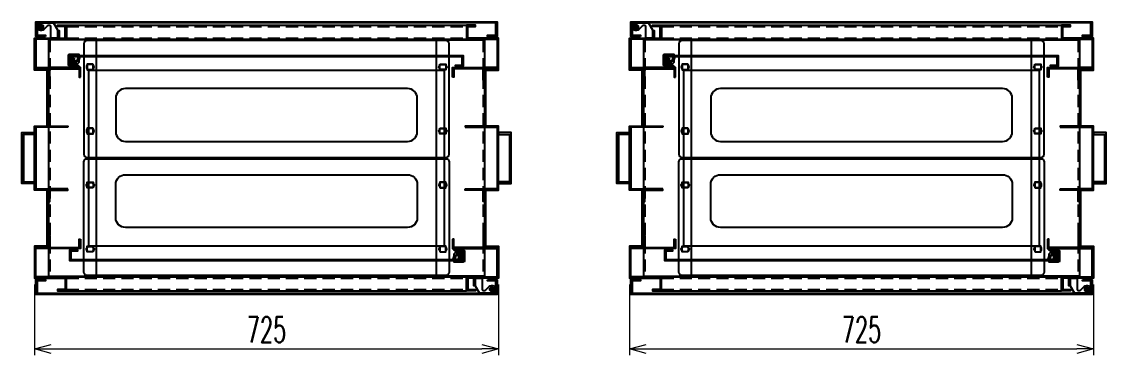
# Model space of a CAD drawing. Header units: millimetres. Extents: x -33730 to 17150, y -76829 to -27437.
# Drawn here: x -5829 to -4135, y -52197 to -51676 of the extents above; entities that cross this region are included whole.
import ezdxf

# ---------------------------------------------------------------- set-up
doc = ezdxf.new("R2010")
doc.units = ezdxf.units.MM
doc.header["$LTSCALE"] = 3
doc.linetypes.add('ACAD_ISO04W100', pattern=[30, 24, -3, 0, -3])
doc.linetypes.add('HIDDEN', pattern=[9.525, 6.35, -3.175])
for name, color, linetype in [('@.VISIBLE', 7, 'Continuous'), ('centerline', 6, 'ACAD_ISO04W100'), ('EQUIPMENT', 4, 'Continuous'), ('equipments', 2, 'Continuous'), ('S-DIM', 7, 'Continuous')]:
    doc.layers.add(name, color=color, linetype=linetype)
doc.styles.add('Ann_w01', font='romans.shx', dxfattribs={"width": 0.6, "bigfont": 'chineset.shx'})
doc.dimstyles.new('Dim 01_SC20', dxfattribs={"dimscale": 20, "dimtxt": 2, "dimasz": 1.3, "dimexe": 0.5, "dimexo": 0.5, "dimgap": 0.5, "dimtad": 1, "dimdec": 1, "dimzin": 12, "dimdsep": 46, "dimtxsty": 'Ann_w01', "dimblk": 'OPEN30', "dimcen": 1.5, "dimclrd": 6, "dimclre": 6, "dimclrt": 3, "dimadec": 1, "dimazin": 3, "dimtm": 1e-09, "dimtfac": 1, "dimtdec": 1, "dimtix": 1, "dimtmove": 0, "dimatfit": 3, "dimldrblk": 'OPEN30', "dimfxl": 1, "dimtolj": 1, "dimlwd": 0, "dimlwe": 0, "dimarcsym": 0})

# ---------------------------------------------------------------- blocks, each defined once
blk = doc.blocks.new('_Open30')
at = {"color": 0, "linetype": 'ByBlock', "lineweight": -2}
for p, q in [((-1, 0.268), (0, 0)), ((0, 0), (-1, -0.268)), ((0, 0), (-1, 0))]:
    blk.add_line(p, q, dxfattribs=at)
blk = doc.blocks.new('*D1297')
at = {"layer": 'Defpoints', "color": 0, "transparency": 16777216}
for p in [(-4879.7, -52076.3), (-4154.7, -52076.3), (-4154.7, -52186.9)]:
    blk.add_point(p, dxfattribs=at)
at = {"layer": 'S-DIM', "color": 6, "lineweight": 0, "transparency": 16777216}
for p, q in [((-4879.7, -52086.3), (-4879.7, -52196.9)), ((-4154.7, -52086.3), (-4154.7, -52196.9)), ((-4853.7, -52186.9), (-4180.7, -52186.9))]:
    blk.add_line(p, q, dxfattribs=at)
at = {"layer": 'S-DIM', "color": 6, "lineweight": 0, "transparency": 16777216, "xscale": 26, "yscale": 26, "zscale": 26, "rotation": 180}
blk.add_blockref('_Open30', (-4879.7, -52186.9), dxfattribs=at)
at = {"layer": 'S-DIM', "color": 6, "lineweight": 0, "transparency": 16777216, "xscale": 26, "yscale": 26, "zscale": 26}
blk.add_blockref('_Open30', (-4154.7, -52186.9), dxfattribs=at)
at = {"layer": 'S-DIM', "color": 3, "transparency": 16777216, "insert": (-4517.2, -52156.9), "char_height": 40, "attachment_point": 5, "style": 'Ann_w01'}
blk.add_mtext('\\A1;725', dxfattribs=at)
blk = doc.blocks.new('HL011-1 Top')
at = {"layer": 'centerline'}
for p, q in [((-20.3, 18.5), (-20.3, 16.5)), ((-3.8, 0), (4.2, 0)), ((0.2, 4), (0.2, -4))]:
    blk.add_line(p, q, dxfattribs=at)
at = {"layer": 'EQUIPMENT'}
for points in [[(-26, 17.5), (-26, 5.8, 0.131652), (-25.9, 5.3), (-26, 5.5), (-28, 5.5), (-28, 17.5), (-15, 17.5), (-15, 0, 0.414214), (-13, -2), (-10.3, -2)], [(-9.9, -3), (-10.3, -2), (-4, 4.2, -1.496606), (0.2, -6), (-19.3, -6), (-20.5, -6), (-20.5, -4), (-20.5, -4)]]:
    blk.add_lwpolyline(points, format="xyb", dxfattribs=at)
blk.add_lwpolyline([(-25.9, 5.3), (-19.3, -6), (-18.8, -5)], dxfattribs=at)
blk.add_circle((0.2, 0), 3.5, dxfattribs=at)
blk = doc.blocks.new('HL003-2 Top')
at = {"layer": 'centerline'}
blk.add_line((-1.6, 14.6), (-1.6, 2.6), dxfattribs=at)
for points in [[(3.5, 0), (-3.5, 0)], [(0, -3.5), (0, 3.5)]]:
    blk.add_lwpolyline(points, dxfattribs=at)
at = {"layer": 'EQUIPMENT'}
blk.add_line((7.2, 10.2), (5.2, 12.1), dxfattribs=at)
for points in [[(-6.3, 8.8), (-6.3, 9.9), (-9.8, 11.9), (-9.8, 13.6), (5.7, 13.6), (5.7, 11.3), (7.2, 10.2), (7.2, -5.4, -0.414214), (5.2, -7.4), (-9.3, -7.4), (-10.8, -5.2), (4.2, -5.2, 0.414214), (5.2, -4.2), (5.2, 12.1), (-9.8, 12.1)], [(-6.8, -3), (0, -3, 1), (0, 3), (-8, 3), (-7.4, 2.4, -0.414214), (-7.4, 0, 0.414214), (-7.4, -2.4), (-6.8, -3)]]:
    blk.add_lwpolyline(points, format="xyb", dxfattribs=at)
for points in [[(-7.3, -5.2), (-7.3, -2.9), (-10.8, -2.9), (-9.3, 1.8), (-9.3, 5.6), (-6.3, 8.8)], [(-4.6, 4.1), (-4.6, 13.6)], [(-4.1, 4.1), (-4.1, 13.6)], [(0.9, 4.1), (0.9, 13.6)], [(1.4, 4.1), (1.4, 13.6)]]:
    blk.add_lwpolyline(points, dxfattribs=at)
blk.add_lwpolyline([(-4.6, 4.1), (1.4, 4.1), (-1.6, 3.6)], close=True, dxfattribs=at)
blk = doc.blocks.new('*D1296')
at = {"layer": 'Defpoints', "color": 0, "transparency": 16777216}
for p in [(-5809.4, -52076.3), (-5084.4, -52076.3), (-5084.4, -52186.9)]:
    blk.add_point(p, dxfattribs=at)
at = {"layer": 'S-DIM', "color": 6, "lineweight": 0, "transparency": 16777216}
for p, q in [((-5809.4, -52086.3), (-5809.4, -52196.9)), ((-5084.4, -52086.3), (-5084.4, -52196.9)), ((-5783.4, -52186.9), (-5110.4, -52186.9))]:
    blk.add_line(p, q, dxfattribs=at)
at = {"layer": 'S-DIM', "color": 6, "lineweight": 0, "transparency": 16777216, "xscale": 26, "yscale": 26, "zscale": 26, "rotation": 180}
blk.add_blockref('_Open30', (-5809.4, -52186.9), dxfattribs=at)
at = {"layer": 'S-DIM', "color": 6, "lineweight": 0, "transparency": 16777216, "xscale": 26, "yscale": 26, "zscale": 26}
blk.add_blockref('_Open30', (-5084.4, -52186.9), dxfattribs=at)
at = {"layer": 'S-DIM', "color": 3, "transparency": 16777216, "insert": (-5446.9, -52156.9), "char_height": 40, "attachment_point": 5, "style": 'Ann_w01'}
blk.add_mtext('\\A1;725', dxfattribs=at)

msp = doc.modelspace()

# ---------------------------------------------------------------- linework, layer by layer
at = {"layer": '@.VISIBLE', "color": 252}
for p, q in [((-5759.37, -51681.26), (-5134.37, -51681.26)), ((-4829.75, -51681.26), (-4204.75, -51681.26)), ((-5759.37, -51703.26), (-5134.37, -51703.26)), ((-4829.75, -51703.26), (-4204.75, -51703.26)), ((-5759.37, -52074.26), (-5134.37, -52074.26)), ((-4829.75, -52074.26), (-4204.75, -52074.26)), ((-5759.37, -52096.26), (-5134.37, -52096.26)), ((-4829.75, -52096.26), (-4204.75, -52096.26))]:
    msp.add_line(p, q, dxfattribs=at)
at = {"layer": '@.VISIBLE', "color": 252, "linetype": 'HIDDEN'}
for p, q in [((-5759.37, -51683.26), (-5134.37, -51683.26)), ((-4829.75, -51683.26), (-4204.75, -51683.26)), ((-5759.37, -51701.26), (-5134.37, -51701.26)), ((-4829.75, -51701.26), (-4204.75, -51701.26)), ((-5759.37, -52076.26), (-5134.37, -52076.26)), ((-4829.75, -52076.26), (-4204.75, -52076.26)), ((-5759.37, -52094.26), (-5134.37, -52094.26)), ((-4829.75, -52094.26), (-4204.75, -52094.26))]:
    msp.add_line(p, q, dxfattribs=at)
at = {"layer": '@.VISIBLE', "color": 6, "linetype": 'HIDDEN'}
for p, q in [((-5785.37, -51704.26), (-5785.37, -52073.26)), ((-5108.37, -51704.26), (-5108.37, -52073.26)), ((-4855.75, -51704.26), (-4855.75, -52073.26)), ((-4178.75, -51704.26), (-4178.75, -52073.26))]:
    msp.add_line(p, q, dxfattribs=at)
at = {"layer": '@.VISIBLE', "color": 151}
for p, q in [((-5767.37, -51840.76), (-5767.37, -51838.76)), ((-5126.37, -51840.76), (-5126.37, -51838.76)), ((-4837.75, -51840.76), (-4837.75, -51838.76)), ((-4196.75, -51840.76), (-4196.75, -51838.76)), ((-5767.37, -51936.76), (-5767.37, -51938.76)), ((-5126.37, -51936.76), (-5126.37, -51938.76)), ((-4837.75, -51936.76), (-4837.75, -51938.76)), ((-4196.75, -51936.76), (-4196.75, -51938.76))]:
    msp.add_line(p, q, dxfattribs=at)
at = {"layer": '@.VISIBLE'}
for points in [[(-5789.37, -51751.26), (-5809.37, -51751.26), (-5809.37, -51701.26), (-5761.37, -51701.26), (-5761.37, -51683.26), (-5773.37, -51683.26), (-5773.37, -51681.26), (-5759.37, -51681.26), (-5759.37, -51703.26), (-5807.37, -51703.26), (-5807.37, -51749.26), (-5789.37, -51749.26)], [(-5104.37, -51751.26), (-5084.37, -51751.26), (-5084.37, -51701.26), (-5132.37, -51701.26), (-5132.37, -51683.26), (-5120.37, -51683.26), (-5120.37, -51681.26), (-5134.37, -51681.26), (-5134.37, -51703.26), (-5086.37, -51703.26), (-5086.37, -51749.26), (-5104.37, -51749.26)], [(-4859.75, -51751.26), (-4879.75, -51751.26), (-4879.75, -51701.26), (-4831.75, -51701.26), (-4831.75, -51683.26), (-4843.75, -51683.26), (-4843.75, -51681.26), (-4829.75, -51681.26), (-4829.75, -51703.26), (-4877.75, -51703.26), (-4877.75, -51749.26), (-4859.75, -51749.26)], [(-4174.75, -51751.26), (-4154.75, -51751.26), (-4154.75, -51701.26), (-4202.75, -51701.26), (-4202.75, -51683.26), (-4190.75, -51683.26), (-4190.75, -51681.26), (-4204.75, -51681.26), (-4204.75, -51703.26), (-4156.75, -51703.26), (-4156.75, -51749.26), (-4174.75, -51749.26)], [(-5724.37, -51751.26), (-5169.37, -51751.26), (-5169.37, -52026.26), (-5724.37, -52026.26)], [(-4794.75, -51751.26), (-4239.75, -51751.26), (-4239.75, -52026.26), (-4794.75, -52026.26)], [(-5809.37, -51928.76), (-5829.37, -51928.76), (-5829.37, -51848.76), (-5809.37, -51848.76), (-5809.37, -51851.76), (-5826.37, -51851.76), (-5826.37, -51925.76), (-5809.37, -51925.76)], [(-5084.37, -51928.76), (-5064.37, -51928.76), (-5064.37, -51848.76), (-5084.37, -51848.76), (-5084.37, -51851.76), (-5067.37, -51851.76), (-5067.37, -51925.76), (-5084.37, -51925.76)], [(-4879.75, -51928.76), (-4899.75, -51928.76), (-4899.75, -51848.76), (-4879.75, -51848.76), (-4879.75, -51851.76), (-4896.75, -51851.76), (-4896.75, -51925.76), (-4879.75, -51925.76)], [(-4154.75, -51928.76), (-4134.75, -51928.76), (-4134.75, -51848.76), (-4154.75, -51848.76), (-4154.75, -51851.76), (-4137.75, -51851.76), (-4137.75, -51925.76), (-4154.75, -51925.76)], [(-5789.37, -52026.26), (-5809.37, -52026.26), (-5809.37, -52076.26), (-5761.37, -52076.26), (-5761.37, -52094.26), (-5773.37, -52094.26), (-5773.37, -52096.26), (-5759.37, -52096.26), (-5759.37, -52074.26), (-5807.37, -52074.26), (-5807.37, -52028.26), (-5789.37, -52028.26)], [(-5104.37, -52026.26), (-5084.37, -52026.26), (-5084.37, -52076.26), (-5132.37, -52076.26), (-5132.37, -52094.26), (-5120.37, -52094.26), (-5120.37, -52096.26), (-5134.37, -52096.26), (-5134.37, -52074.26), (-5086.37, -52074.26), (-5086.37, -52028.26), (-5104.37, -52028.26)], [(-4859.75, -52026.26), (-4879.75, -52026.26), (-4879.75, -52076.26), (-4831.75, -52076.26), (-4831.75, -52094.26), (-4843.75, -52094.26), (-4843.75, -52096.26), (-4829.75, -52096.26), (-4829.75, -52074.26), (-4877.75, -52074.26), (-4877.75, -52028.26), (-4859.75, -52028.26)], [(-4174.75, -52026.26), (-4154.75, -52026.26), (-4154.75, -52076.26), (-4202.75, -52076.26), (-4202.75, -52094.26), (-4190.75, -52094.26), (-4190.75, -52096.26), (-4204.75, -52096.26), (-4204.75, -52074.26), (-4156.75, -52074.26), (-4156.75, -52028.26), (-4174.75, -52028.26)]]:
    msp.add_lwpolyline(points, close=True, dxfattribs=at)
at = {"layer": '@.VISIBLE', "color": 4}
for points in [[(-5792.37, -51698.76), (-5807.37, -51698.76), (-5807.37, -51675.76), (-5086.37, -51675.76), (-5086.37, -51698.76), (-5101.37, -51698.76), (-5101.37, -51696.76), (-5088.37, -51696.76), (-5088.37, -51677.76), (-5805.37, -51677.76), (-5805.37, -51696.76), (-5792.37, -51696.76)], [(-4862.75, -51698.76), (-4877.75, -51698.76), (-4877.75, -51675.76), (-4156.75, -51675.76), (-4156.75, -51698.76), (-4171.75, -51698.76), (-4171.75, -51696.76), (-4158.75, -51696.76), (-4158.75, -51677.76), (-4875.75, -51677.76), (-4875.75, -51696.76), (-4862.75, -51696.76)], [(-5742.37, -51745.46), (-5754.37, -51745.46), (-5754.37, -51728.46), (-5139.37, -51728.46), (-5139.37, -51745.46), (-5151.37, -51745.46), (-5151.37, -51743.46), (-5141.37, -51743.46), (-5141.37, -51730.46), (-5752.37, -51730.46), (-5752.37, -51743.46), (-5742.37, -51743.46)], [(-4812.75, -51745.46), (-4824.75, -51745.46), (-4824.75, -51728.46), (-4209.75, -51728.46), (-4209.75, -51745.46), (-4221.75, -51745.46), (-4221.75, -51743.46), (-4211.75, -51743.46), (-4211.75, -51730.46), (-4822.75, -51730.46), (-4822.75, -51743.46), (-4812.75, -51743.46)], [(-5151.37, -52032.06), (-5139.37, -52032.06), (-5139.37, -52049.06), (-5754.37, -52049.06), (-5754.37, -52032.06), (-5742.37, -52032.06), (-5742.37, -52034.06), (-5752.37, -52034.06), (-5752.37, -52047.06), (-5141.37, -52047.06), (-5141.37, -52034.06), (-5151.37, -52034.06)], [(-4221.75, -52032.06), (-4209.75, -52032.06), (-4209.75, -52049.06), (-4824.75, -52049.06), (-4824.75, -52032.06), (-4812.75, -52032.06), (-4812.75, -52034.06), (-4822.75, -52034.06), (-4822.75, -52047.06), (-4211.75, -52047.06), (-4211.75, -52034.06), (-4221.75, -52034.06)], [(-5101.37, -52078.76), (-5086.37, -52078.76), (-5086.37, -52101.76), (-5807.37, -52101.76), (-5807.37, -52078.76), (-5792.37, -52078.76), (-5792.37, -52080.76), (-5805.37, -52080.76), (-5805.37, -52099.76), (-5088.37, -52099.76), (-5088.37, -52080.76), (-5101.37, -52080.76)], [(-4171.75, -52078.76), (-4156.75, -52078.76), (-4156.75, -52101.76), (-4877.75, -52101.76), (-4877.75, -52078.76), (-4862.75, -52078.76), (-4862.75, -52080.76), (-4875.75, -52080.76), (-4875.75, -52099.76), (-4158.75, -52099.76), (-4158.75, -52080.76), (-4171.75, -52080.76)]]:
    msp.add_lwpolyline(points, close=True, dxfattribs=at)
at = {"layer": '@.VISIBLE', "color": 6}
for points in [[(-5712.37, -51704.26), (-5787.37, -51704.26), (-5787.37, -52073.26), (-5712.37, -52073.26)], [(-5181.37, -51704.26), (-5106.37, -51704.26), (-5106.37, -52073.26), (-5181.37, -52073.26)], [(-4782.75, -51704.26), (-4857.75, -51704.26), (-4857.75, -52073.26), (-4782.75, -52073.26)], [(-4251.75, -51704.26), (-4176.75, -51704.26), (-4176.75, -52073.26), (-4251.75, -52073.26)], [(-5717.87, -51742.01), (-5726.87, -51742.01), (-5726.87, -51751.01), (-5717.87, -51751.01)], [(-5175.87, -51742.01), (-5166.87, -51742.01), (-5166.87, -51751.01), (-5175.87, -51751.01)], [(-4788.25, -51742.01), (-4797.25, -51742.01), (-4797.25, -51751.01), (-4788.25, -51751.01)], [(-4246.25, -51742.01), (-4237.25, -51742.01), (-4237.25, -51751.01), (-4246.25, -51751.01)], [(-5717.87, -51842.01), (-5726.87, -51842.01), (-5726.87, -51851.01), (-5717.87, -51851.01)], [(-5175.87, -51842.01), (-5166.87, -51842.01), (-5166.87, -51851.01), (-5175.87, -51851.01)], [(-4788.25, -51842.01), (-4797.25, -51842.01), (-4797.25, -51851.01), (-4788.25, -51851.01)], [(-4246.25, -51842.01), (-4237.25, -51842.01), (-4237.25, -51851.01), (-4246.25, -51851.01)], [(-5717.87, -51935.51), (-5726.87, -51935.51), (-5726.87, -51926.51), (-5717.87, -51926.51)], [(-5175.87, -51935.51), (-5166.87, -51935.51), (-5166.87, -51926.51), (-5175.87, -51926.51)], [(-4788.25, -51935.51), (-4797.25, -51935.51), (-4797.25, -51926.51), (-4788.25, -51926.51)], [(-4246.25, -51935.51), (-4237.25, -51935.51), (-4237.25, -51926.51), (-4246.25, -51926.51)], [(-5717.87, -52035.51), (-5726.87, -52035.51), (-5726.87, -52026.51), (-5717.87, -52026.51)], [(-5175.87, -52035.51), (-5166.87, -52035.51), (-5166.87, -52026.51), (-5175.87, -52026.51)], [(-4788.25, -52035.51), (-4797.25, -52035.51), (-4797.25, -52026.51), (-4788.25, -52026.51)], [(-4246.25, -52035.51), (-4237.25, -52035.51), (-4237.25, -52026.51), (-4246.25, -52026.51)]]:
    msp.add_lwpolyline(points, close=True, dxfattribs=at)
at = {"layer": '@.VISIBLE', "color": 3}
for points in [[(-5727.37, -51887.76), (-5166.37, -51887.76, 0.4142136), (-5161.37, -51882.76), (-5161.37, -51710.26, 0.4142136), (-5166.37, -51705.26), (-5727.37, -51705.26, 0.4142136), (-5732.37, -51710.26), (-5732.37, -51882.76, 0.4142136)], [(-4797.75, -51887.76), (-4236.75, -51887.76, 0.4142136), (-4231.75, -51882.76), (-4231.75, -51710.26, 0.4142136), (-4236.75, -51705.26), (-4797.75, -51705.26, 0.4142136), (-4802.75, -51710.26), (-4802.75, -51882.76, 0.4142136)], [(-5720.37, -51742.51), (-5724.37, -51742.51, 0.4142136), (-5728.37, -51746.51), (-5728.37, -51746.51, 0.4142136), (-5724.37, -51750.51), (-5720.37, -51750.51, 0.4142136), (-5716.37, -51746.51), (-5716.37, -51746.51, 0.4142136)], [(-5173.37, -51742.51), (-5169.37, -51742.51, -0.4142136), (-5165.37, -51746.51), (-5165.37, -51746.51, -0.4142136), (-5169.37, -51750.51), (-5173.37, -51750.51, -0.4142136), (-5177.37, -51746.51), (-5177.37, -51746.51, -0.4142136)], [(-4790.75, -51742.51), (-4794.75, -51742.51, 0.4142136), (-4798.75, -51746.51), (-4798.75, -51746.51, 0.4142136), (-4794.75, -51750.51), (-4790.75, -51750.51, 0.4142136), (-4786.75, -51746.51), (-4786.75, -51746.51, 0.4142136)], [(-4243.75, -51742.51), (-4239.75, -51742.51, -0.4142136), (-4235.75, -51746.51), (-4235.75, -51746.51, -0.4142136), (-4239.75, -51750.51), (-4243.75, -51750.51, -0.4142136), (-4247.75, -51746.51), (-4247.75, -51746.51, -0.4142136)], [(-5667.37, -51862.76), (-5226.37, -51862.76, 0.4142136), (-5211.37, -51847.76), (-5211.37, -51795.26, 0.4142136), (-5226.37, -51780.26), (-5667.37, -51780.26, 0.4142136), (-5682.37, -51795.26), (-5682.37, -51847.76, 0.4142136)], [(-4737.75, -51862.76), (-4296.75, -51862.76, 0.4142136), (-4281.75, -51847.76), (-4281.75, -51795.26, 0.4142136), (-4296.75, -51780.26), (-4737.75, -51780.26, 0.4142136), (-4752.75, -51795.26), (-4752.75, -51847.76, 0.4142136)], [(-5720.37, -51842.51), (-5724.37, -51842.51, 0.4142136), (-5728.37, -51846.51), (-5728.37, -51846.51, 0.4142136), (-5724.37, -51850.51), (-5720.37, -51850.51, 0.4142136), (-5716.37, -51846.51), (-5716.37, -51846.51, 0.4142136)], [(-5173.37, -51842.51), (-5169.37, -51842.51, -0.4142136), (-5165.37, -51846.51), (-5165.37, -51846.51, -0.4142136), (-5169.37, -51850.51), (-5173.37, -51850.51, -0.4142136), (-5177.37, -51846.51), (-5177.37, -51846.51, -0.4142136)], [(-4790.75, -51842.51), (-4794.75, -51842.51, 0.4142136), (-4798.75, -51846.51), (-4798.75, -51846.51, 0.4142136), (-4794.75, -51850.51), (-4790.75, -51850.51, 0.4142136), (-4786.75, -51846.51), (-4786.75, -51846.51, 0.4142136)], [(-4243.75, -51842.51), (-4239.75, -51842.51, -0.4142136), (-4235.75, -51846.51), (-4235.75, -51846.51, -0.4142136), (-4239.75, -51850.51), (-4243.75, -51850.51, -0.4142136), (-4247.75, -51846.51), (-4247.75, -51846.51, -0.4142136)], [(-5727.37, -51889.76), (-5166.37, -51889.76, -0.4142136), (-5161.37, -51894.76), (-5161.37, -52067.26, -0.4142136), (-5166.37, -52072.26), (-5727.37, -52072.26, -0.4142136), (-5732.37, -52067.26), (-5732.37, -51894.76, -0.4142136)], [(-4797.75, -51889.76), (-4236.75, -51889.76, -0.4142136), (-4231.75, -51894.76), (-4231.75, -52067.26, -0.4142136), (-4236.75, -52072.26), (-4797.75, -52072.26, -0.4142136), (-4802.75, -52067.26), (-4802.75, -51894.76, -0.4142136)], [(-5667.37, -51914.76), (-5226.37, -51914.76, -0.4142136), (-5211.37, -51929.76), (-5211.37, -51982.26, -0.4142136), (-5226.37, -51997.26), (-5667.37, -51997.26, -0.4142136), (-5682.37, -51982.26), (-5682.37, -51929.76, -0.4142136)], [(-4737.75, -51914.76), (-4296.75, -51914.76, -0.4142136), (-4281.75, -51929.76), (-4281.75, -51982.26, -0.4142136), (-4296.75, -51997.26), (-4737.75, -51997.26, -0.4142136), (-4752.75, -51982.26), (-4752.75, -51929.76, -0.4142136)], [(-5720.37, -51935.01), (-5724.37, -51935.01, -0.4142136), (-5728.37, -51931.01), (-5728.37, -51931.01, -0.4142136), (-5724.37, -51927.01), (-5720.37, -51927.01, -0.4142136), (-5716.37, -51931.01), (-5716.37, -51931.01, -0.4142136)], [(-5173.37, -51935.01), (-5169.37, -51935.01, 0.4142136), (-5165.37, -51931.01), (-5165.37, -51931.01, 0.4142136), (-5169.37, -51927.01), (-5173.37, -51927.01, 0.4142136), (-5177.37, -51931.01), (-5177.37, -51931.01, 0.4142136)], [(-4790.75, -51935.01), (-4794.75, -51935.01, -0.4142136), (-4798.75, -51931.01), (-4798.75, -51931.01, -0.4142136), (-4794.75, -51927.01), (-4790.75, -51927.01, -0.4142136), (-4786.75, -51931.01), (-4786.75, -51931.01, -0.4142136)], [(-4243.75, -51935.01), (-4239.75, -51935.01, 0.4142136), (-4235.75, -51931.01), (-4235.75, -51931.01, 0.4142136), (-4239.75, -51927.01), (-4243.75, -51927.01, 0.4142136), (-4247.75, -51931.01), (-4247.75, -51931.01, 0.4142136)], [(-5720.37, -52035.01), (-5724.37, -52035.01, -0.4142136), (-5728.37, -52031.01), (-5728.37, -52031.01, -0.4142136), (-5724.37, -52027.01), (-5720.37, -52027.01, -0.4142136), (-5716.37, -52031.01), (-5716.37, -52031.01, -0.4142136)], [(-5173.37, -52035.01), (-5169.37, -52035.01, 0.4142136), (-5165.37, -52031.01), (-5165.37, -52031.01, 0.4142136), (-5169.37, -52027.01), (-5173.37, -52027.01, 0.4142136), (-5177.37, -52031.01), (-5177.37, -52031.01, 0.4142136)], [(-4790.75, -52035.01), (-4794.75, -52035.01, -0.4142136), (-4798.75, -52031.01), (-4798.75, -52031.01, -0.4142136), (-4794.75, -52027.01), (-4790.75, -52027.01, -0.4142136), (-4786.75, -52031.01), (-4786.75, -52031.01, -0.4142136)], [(-4243.75, -52035.01), (-4239.75, -52035.01, 0.4142136), (-4235.75, -52031.01), (-4235.75, -52031.01, 0.4142136), (-4239.75, -52027.01), (-4243.75, -52027.01, 0.4142136), (-4247.75, -52031.01), (-4247.75, -52031.01, 0.4142136)]]:
    msp.add_lwpolyline(points, format="xyb", close=True, dxfattribs=at)
at = {"layer": '@.VISIBLE', "color": 1}
for points in [[(-5806.87, -52028.26), (-5789.37, -52028.26), (-5789.37, -51938.76), (-5809.37, -51938.76), (-5809.37, -51838.76), (-5789.37, -51838.76), (-5789.37, -51749.26), (-5806.87, -51749.26), (-5806.87, -51747.26), (-5787.37, -51747.26), (-5787.37, -51840.76), (-5807.37, -51840.76), (-5807.37, -51936.76), (-5787.37, -51936.76), (-5787.37, -52030.26), (-5806.87, -52030.26)], [(-5086.87, -52028.26), (-5104.37, -52028.26), (-5104.37, -51938.76), (-5084.37, -51938.76), (-5084.37, -51838.76), (-5104.37, -51838.76), (-5104.37, -51749.26), (-5086.87, -51749.26), (-5086.87, -51747.26), (-5106.37, -51747.26), (-5106.37, -51840.76), (-5086.37, -51840.76), (-5086.37, -51936.76), (-5106.37, -51936.76), (-5106.37, -52030.26), (-5086.87, -52030.26)], [(-4877.25, -52028.26), (-4859.75, -52028.26), (-4859.75, -51938.76), (-4879.75, -51938.76), (-4879.75, -51838.76), (-4859.75, -51838.76), (-4859.75, -51749.26), (-4877.25, -51749.26), (-4877.25, -51747.26), (-4857.75, -51747.26), (-4857.75, -51840.76), (-4877.75, -51840.76), (-4877.75, -51936.76), (-4857.75, -51936.76), (-4857.75, -52030.26), (-4877.25, -52030.26)], [(-4157.25, -52028.26), (-4174.75, -52028.26), (-4174.75, -51938.76), (-4154.75, -51938.76), (-4154.75, -51838.76), (-4174.75, -51838.76), (-4174.75, -51749.26), (-4157.25, -51749.26), (-4157.25, -51747.26), (-4176.75, -51747.26), (-4176.75, -51840.76), (-4156.75, -51840.76), (-4156.75, -51936.76), (-4176.75, -51936.76), (-4176.75, -52030.26), (-4157.25, -52030.26)]]:
    msp.add_lwpolyline(points, close=True, dxfattribs=at)
at = {"layer": '@.VISIBLE', "color": 2}
for points in [[(-5737.37, -51762.26), (-5737.37, -51747.26), (-5787.37, -51747.26), (-5787.37, -51767.26), (-5785.37, -51767.26), (-5785.37, -51749.26), (-5739.37, -51749.26), (-5739.37, -51762.26)], [(-5156.37, -51762.26), (-5156.37, -51747.26), (-5106.37, -51747.26), (-5106.37, -51767.26), (-5108.37, -51767.26), (-5108.37, -51749.26), (-5154.37, -51749.26), (-5154.37, -51762.26)], [(-4807.75, -51762.26), (-4807.75, -51747.26), (-4857.75, -51747.26), (-4857.75, -51767.26), (-4855.75, -51767.26), (-4855.75, -51749.26), (-4809.75, -51749.26), (-4809.75, -51762.26)], [(-4226.75, -51762.26), (-4226.75, -51747.26), (-4176.75, -51747.26), (-4176.75, -51767.26), (-4178.75, -51767.26), (-4178.75, -51749.26), (-4224.75, -51749.26), (-4224.75, -51762.26)], [(-5737.37, -52015.26), (-5737.37, -52030.26), (-5787.37, -52030.26), (-5787.37, -52010.26), (-5785.37, -52010.26), (-5785.37, -52028.26), (-5739.37, -52028.26), (-5739.37, -52015.26)], [(-5156.37, -52015.26), (-5156.37, -52030.26), (-5106.37, -52030.26), (-5106.37, -52010.26), (-5108.37, -52010.26), (-5108.37, -52028.26), (-5154.37, -52028.26), (-5154.37, -52015.26)], [(-4807.75, -52015.26), (-4807.75, -52030.26), (-4857.75, -52030.26), (-4857.75, -52010.26), (-4855.75, -52010.26), (-4855.75, -52028.26), (-4809.75, -52028.26), (-4809.75, -52015.26)], [(-4226.75, -52015.26), (-4226.75, -52030.26), (-4176.75, -52030.26), (-4176.75, -52010.26), (-4178.75, -52010.26), (-4178.75, -52028.26), (-4224.75, -52028.26), (-4224.75, -52015.26)]]:
    msp.add_lwpolyline(points, close=True, dxfattribs=at)
at = {"layer": '@.VISIBLE', "color": 151}
for points in [[(-5757.37, -51840.76), (-5787.37, -51840.76), (-5787.37, -51820.76), (-5785.37, -51820.76), (-5785.37, -51838.76), (-5757.37, -51838.76)], [(-5136.37, -51840.76), (-5106.37, -51840.76), (-5106.37, -51820.76), (-5108.37, -51820.76), (-5108.37, -51838.76), (-5136.37, -51838.76)], [(-4827.75, -51840.76), (-4857.75, -51840.76), (-4857.75, -51820.76), (-4855.75, -51820.76), (-4855.75, -51838.76), (-4827.75, -51838.76)], [(-4206.75, -51840.76), (-4176.75, -51840.76), (-4176.75, -51820.76), (-4178.75, -51820.76), (-4178.75, -51838.76), (-4206.75, -51838.76)], [(-5757.37, -51936.76), (-5787.37, -51936.76), (-5787.37, -51956.76), (-5785.37, -51956.76), (-5785.37, -51938.76), (-5757.37, -51938.76)], [(-5136.37, -51936.76), (-5106.37, -51936.76), (-5106.37, -51956.76), (-5108.37, -51956.76), (-5108.37, -51938.76), (-5136.37, -51938.76)], [(-4827.75, -51936.76), (-4857.75, -51936.76), (-4857.75, -51956.76), (-4855.75, -51956.76), (-4855.75, -51938.76), (-4827.75, -51938.76)], [(-4206.75, -51936.76), (-4176.75, -51936.76), (-4176.75, -51956.76), (-4178.75, -51956.76), (-4178.75, -51938.76), (-4206.75, -51938.76)]]:
    msp.add_lwpolyline(points, close=True, dxfattribs=at)

# ---------------------------------------------------------------- block references
at = {"layer": 'equipments', "rotation": 180}
for name, p in [('HL011-1 Top', (-5798.87, -51683.76)), ('HL011-1 Top', (-4869.25, -51683.76)), ('HL003-2 Top', (-5749.17, -51733.66)), ('HL003-2 Top', (-4819.55, -51733.66))]:
    msp.add_blockref(name, p, dxfattribs=at)
at = {"layer": 'equipments'}
for name, p in [('HL003-2 Top', (-5144.57, -52043.86)), ('HL003-2 Top', (-4214.95, -52043.86)), ('HL011-1 Top', (-5094.87, -52093.76)), ('HL011-1 Top', (-4165.25, -52093.76))]:
    msp.add_blockref(name, p, dxfattribs=at)

# ---------------------------------------------------------------- dimensions: what is measured, and where the dimension line sits
at = {"layer": 'S-DIM'}
for base, p1, p2, picture, middle in [((-5084.37, -52186.89), (-5809.37, -52076.26), (-5084.37, -52076.26), '*D1296', (-5446.87, -52156.89)), ((-4154.75, -52186.89), (-4879.75, -52076.26), (-4154.75, -52076.26), '*D1297', (-4517.25, -52156.89))]:
    dim = msp.add_linear_dim(base=base, p1=p1, p2=p2, dimstyle='Dim 01_SC20', dxfattribs=at)
    dim.commit()
    dim.dimension.update_dxf_attribs({"geometry": picture, "text_midpoint": middle})

doc.saveas('drawing.dxf')
